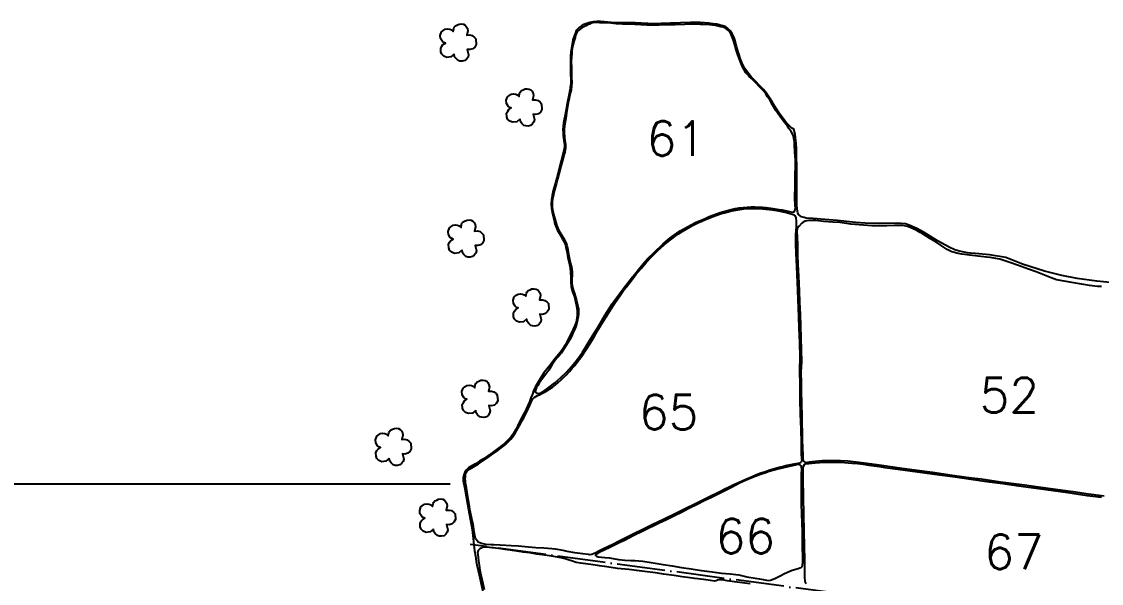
# Model space of a CAD drawing. Extents: x 725464 to 749663, y 7823017 to 7831417.
# Drawn here: x 728417 to 730038, y 7825851 to 7826693 of the extents above; entities that cross this region are included whole.
import ezdxf

# ---------------------------------------------------------------- set-up
doc = ezdxf.new("R2010")
doc.units = 0
doc.header["$MEASUREMENT"] = 0
for name, pattern in [('ACAD_ISO04W100', [30, 24, -3, 0, -3]), ('CONTINUO', [0]), ('LIN0', [0])]:
    doc.linetypes.add(name, pattern=pattern)
doc.layers.add('0114000011', color=1, linetype='Continuous', lineweight=25)
for name, color, linetype in [('0114000011052', 5, 'Continuous'), ('0114000011061', 5, 'Continuous'), ('0114000011065', 5, 'Continuous'), ('0114000011066', 5, 'Continuous'), ('0114000011067', 5, 'Continuous'), ('0114000011070', 5, 'Continuous'), ('MALHA', 8, 'LIN0'), ('REDE_DE_LUZ', 6, 'Continuous'), ('SIMBOLO ARVORE', 118, 'Continuous'), ('TEXTO_NUN_TAL', 7, 'Continuous')]:
    doc.layers.add(name, color=color, linetype=linetype)
doc.styles.add('SIMPLEX', font='simplex', dxfattribs={"height": 0.2})

msp = doc.modelspace()

# ---------------------------------------------------------------- linework, layer by layer
at = {"layer": '0114000011'}
msp.add_lwpolyline([(730060.9, 7826301.2), (730031, 7826303.8), (730001.6, 7826308), (729978.4, 7826312.7), (729952.3, 7826319.2), (729919.6, 7826329.6), (729894.3, 7826339.4), (729869.8, 7826343.4), (729848.3, 7826345.5), (729841.3, 7826346), (729836.8, 7826346.6), (729829.4, 7826348.2), (729822.7, 7826349.7), (729818.1, 7826351.1), (729809.5, 7826354.8), (729791.9, 7826364.5), (729771.7, 7826377), (729761, 7826383.2), (729749.6, 7826388.2), (729743.6, 7826389.8), (729737.4, 7826390.6), (729731.1, 7826390.8), (729705, 7826390.5), (729683.2, 7826391.2), (729669, 7826391.9), (729655.1, 7826393.3), (729641.7, 7826395), (729622.6, 7826396.7), (729605.4, 7826398), (729594.5, 7826398.6), (729591.5, 7826399.6), (729587.8, 7826400.7), (729583.2, 7826403.9), (729582.2, 7826406.4), (729581.1, 7826411.9), (729580.7, 7826418.5), (729580.8, 7826433.1), (729580.9, 7826439.1), (729580.7, 7826451.3), (729580.5, 7826460.7), (729580.5, 7826472.2), (729580.6, 7826476.7), (729580.5, 7826481.2), (729580.5, 7826481.2), (729580.5, 7826481.2), (729580.4, 7826485.4), (729580.4, 7826493.1), (729580.4, 7826497.5), (729580.2, 7826502.1), (729579.7, 7826511.2), (729579.4, 7826514.9), (729578.3, 7826524.7), (729576.3, 7826532.1), (729573.2, 7826533.5), (729570.6, 7826535.9), (729567.1, 7826539.6), (729563.1, 7826544.2), (729555, 7826554.7), (729547.5, 7826566.1), (729541, 7826577.3), (729537.7, 7826582), (729534.5, 7826586.7), (729530.7, 7826591.4), (729526.4, 7826595.9), (729517, 7826605.8), (729512.4, 7826610.6), (729508.7, 7826615), (729505.6, 7826618.9), (729502.9, 7826623.1), (729500.4, 7826627.5), (729498.1, 7826631.9), (729496.3, 7826636.9), (729493.2, 7826646.6), (729490.4, 7826656.4), (729487.5, 7826666.7), (729485.6, 7826671.8), (729483.2, 7826676.4), (729480.4, 7826680.3), (729477.3, 7826683.3), (729474, 7826685.4), (729469.9, 7826687.1), (729465.5, 7826688.3), (729460.6, 7826689.4), (729454.9, 7826690.3), (729448.8, 7826691.2), (729442.2, 7826691.8), (729435.4, 7826692.1), (729421.2, 7826692.1), (729406, 7826691.7), (729390.9, 7826691), (729376.9, 7826690.4), (729370.2, 7826690.2), (729357.2, 7826690.5), (729338, 7826691.4), (729319.2, 7826691.5), (729302.1, 7826692.3), (729285.8, 7826693.4), (729280.5, 7826693.4), (729275.2, 7826693.2), (729270.1, 7826692.2), (729265.3, 7826690.8), (729261.1, 7826689.2), (729257.4, 7826687.3), (729254, 7826684.6), (729249.7, 7826680.1), (729248.4, 7826676.8), (729246.3, 7826671.8), (729244.6, 7826666.1), (729243.4, 7826660), (729242.3, 7826654), (729241.4, 7826648.1), (729241, 7826642.3), (729240.9, 7826631.5), (729240.8, 7826622.7), (729240.9, 7826614.4), (729241.3, 7826607), (729241.6, 7826600.9), (729240.7, 7826594.8), (729240, 7826590.6), (729239.1, 7826585.1), (729236.5, 7826573.3), (729234.3, 7826561.6), (729232.4, 7826551.1), (729231.5, 7826546.4), (729230.6, 7826541.5), (729229.9, 7826536.5), (729229.7, 7826531.6), (729229.8, 7826527), (729230.2, 7826522.8), (729231.1, 7826515.3), (729232.1, 7826509.4), (729232.1, 7826506.4), (729231.7, 7826502.7), (729230.6, 7826498.5), (729228.3, 7826489.9), (729226, 7826481.1), (729223.3, 7826471), (729220.4, 7826459.1), (729217.1, 7826446.6), (729215.2, 7826439.8), (729213.3, 7826432.6), (729212.3, 7826425.8), (729212, 7826419.3), (729212.4, 7826413), (729213.3, 7826406.9), (729214.8, 7826401), (729216.3, 7826395.5), (729217.7, 7826390.1), (729219.4, 7826385), (729221.4, 7826380.1), (729223.9, 7826375.8), (729229.2, 7826367.2), (729231.5, 7826362.8), (729233.3, 7826358.1), (729234.6, 7826352.7), (729235.8, 7826346.4), (729237.1, 7826339.2), (729238.9, 7826331.6), (729240.3, 7826324.2), (729241.2, 7826317.2), (729241.6, 7826310.6), (729241.5, 7826303.2), (729242.2, 7826295.4), (729244.2, 7826287.8), (729246.8, 7826280.7), (729248.7, 7826273.7), (729249.8, 7826266.4), (729250.8, 7826259.6), (729250.9, 7826253.6), (729250.4, 7826248), (729249.3, 7826242.6), (729247.4, 7826237.3), (729244.8, 7826231.8), (729242, 7826226), (729239.1, 7826219.9), (729236.1, 7826214), (729232.8, 7826208.2), (729229.4, 7826202.7), (729225.9, 7826197.4), (729218, 7826187.9), (729209.8, 7826177.5), (729201.2, 7826166.5), (729194.1, 7826155.2), (729191.1, 7826149.8), (729188, 7826144.8), (729185.7, 7826139.6), (729183.8, 7826134.4), (729181.7, 7826128.9), (729179.5, 7826123.2), (729174.5, 7826112.1), (729171.7, 7826106.4), (729168.3, 7826100.4), (729165.1, 7826094), (729162, 7826087.6), (729158.9, 7826081.3), (729155.4, 7826075.3), (729151.4, 7826069.8), (729146.6, 7826064.9), (729141.3, 7826060.2), (729135.5, 7826055.7), (729129.4, 7826051.2), (729123.3, 7826046.5), (729116.9, 7826041.8), (729110.5, 7826037.6), (729104.4, 7826033.8), (729098.6, 7826030.2), (729092.7, 7826026.8), (729088.1, 7826023.8), (729084.7, 7826020.9), (729082.2, 7826017.4), (729080.7, 7826013.3), (729080.1, 7826009), (729080.1, 7826004.5), (729082.2, 7825992.2), (729086.3, 7825969.5), (729089, 7825955.2), (729093.5, 7825931.4), (729097.1, 7825899.3), (729098.3, 7825891.6), (729098.8, 7825887.7), (729099.5, 7825883.6), (729100.8, 7825876.1), (729102.3, 7825870), (729104.8, 7825858.8), (729109.9, 7825835.9)], dxfattribs=at)
at = {"layer": '0114000011052'}
msp.add_lwpolyline([(730038.1, 7826296.1), (730032.1, 7826296.2), (730020.1, 7826297.4), (730008.1, 7826299.5), (729996.6, 7826301.6), (729970.7, 7826305.8), (729962.4, 7826309), (729945, 7826316.1), (729939.8, 7826317.9), (729928.7, 7826322), (729911.8, 7826328.2), (729900.6, 7826332.1), (729885.4, 7826337.2), (729870.9, 7826339.3), (729865.3, 7826340), (729852.9, 7826341.5), (729840.2, 7826343.1), (729828.2, 7826344.7), (729823, 7826345.6), (729813.6, 7826348.1), (729806.3, 7826351.6), (729797.4, 7826357.5), (729789.2, 7826362.9), (729779.9, 7826368.6), (729770.5, 7826374.6), (729765.7, 7826377.2), (729761, 7826379.9), (729751.7, 7826384.2), (729747.1, 7826385.9), (729742.5, 7826386.9), (729737.7, 7826387.5), (729727.2, 7826387.7), (729715.8, 7826387.2), (729699, 7826386.8), (729693.1, 7826387), (729680.8, 7826387.9), (729661.8, 7826389.3), (729645.3, 7826391.9), (729635, 7826392.5), (729621.2, 7826393.3), (729609.1, 7826395), (729598.6, 7826394.9), (729595.7, 7826394.6), (729593, 7826393.9), (729590.4, 7826392.7), (729588, 7826391), (729584.2, 7826386.7), (729581.4, 7826382.8), (729580.9, 7826378.7), (729581.2, 7826369.9), (729581.5, 7826359), (729581.9, 7826343.3), (729582.4, 7826329.2), (729583.2, 7826311.6), (729584.1, 7826289.1), (729584.9, 7826272.3), (729585.5, 7826254.2), (729586.1, 7826236.8), (729586.9, 7826218.8), (729587.2, 7826201.1), (729587.6, 7826182.8), (729586.8, 7826167.9), (729587, 7826150.8), (729587.2, 7826139.3), (729587.7, 7826120.7), (729588.3, 7826101.7), (729588.3, 7826091.5), (729588.5, 7826076.3), (729588.9, 7826065.8), (729589.4, 7826054.2), (729589.7, 7826043.1), (729589.8, 7826038), (729590, 7826034.5), (729592.5, 7826032.5), (729594.3, 7826032.2), (729599.6, 7826032.9), (729604.2, 7826033.6), (729613.4, 7826034.5), (729618.7, 7826034.9), (729629.6, 7826035), (729635.2, 7826034.9), (729646.4, 7826034.8), (729657.2, 7826034.4), (729673.8, 7826032.7), (729686, 7826031.1), (729704.4, 7826028.5), (729711.2, 7826027.5), (729738.3, 7826023.5), (729769.1, 7826019.3), (729784.4, 7826017.4), (729813.9, 7826013.1), (729828.5, 7826011.2), (729842.9, 7826009.2), (729857.3, 7826007.3), (729886.6, 7826003.2), (729922.5, 7825998.2), (729936.7, 7825996.2), (729957.9, 7825993.2), (729980.2, 7825990.3), (729995.4, 7825988.2), (730018.4, 7825985), (730042, 7825981.7)], dxfattribs=at)
at = {"layer": '0114000011061'}
msp.add_lwpolyline([(729300.1, 7826264.7), (729303.5, 7826270), (729306.9, 7826274.9), (729310.3, 7826279.4), (729317, 7826288.4), (729323.6, 7826297.1), (729327, 7826301.5), (729333.9, 7826310.3), (729337.5, 7826314.7), (729345, 7826323.9), (729352.9, 7826333.3), (729357.1, 7826337.8), (729366.1, 7826346.7), (729370.7, 7826351.2), (729375.5, 7826355.7), (729380.3, 7826360.1), (729390.3, 7826368.4), (729395.4, 7826372.3), (729400.6, 7826375.9), (729405.8, 7826379.3), (729411.1, 7826382.6), (729416.4, 7826385.7), (729421.9, 7826388.7), (729427.4, 7826391.4), (729433, 7826393.9), (729438.5, 7826396.2), (729443.9, 7826398.5), (729449.2, 7826400.8), (729454.6, 7826402.9), (729460, 7826405), (729465.5, 7826406.8), (729471.1, 7826408.6), (729476.7, 7826410.2), (729482.4, 7826411.7), (729488.2, 7826412.9), (729494, 7826413.8), (729500, 7826414.5), (729506, 7826414.9), (729512, 7826415.3), (729517.9, 7826415.3), (729523.6, 7826415.2), (729529.2, 7826414.8), (729534.7, 7826414.4), (729545, 7826413.2), (729554.4, 7826411.7), (729558.8, 7826411), (729569.9, 7826408.4), (729571.9, 7826407.8), (729574.5, 7826407.6), (729575.8, 7826408), (729577, 7826408.7), (729577.9, 7826410), (729578.4, 7826411.9), (729578.5, 7826414.1), (729578.4, 7826416.6), (729578.2, 7826419.6), (729577.8, 7826426.9), (729577.9, 7826434.5), (729578, 7826441.8), (729578.1, 7826454.6), (729578.3, 7826464.7), (729578.9, 7826475.3), (729578.7, 7826486.5), (729577.9, 7826497.4), (729577.2, 7826508.4), (729577.1, 7826513.6), (729576.4, 7826517.8), (729575.5, 7826521.5), (729574.2, 7826525.1), (729572.1, 7826528.8), (729569.4, 7826532.6), (729566.6, 7826536.5), (729560.7, 7826544.1), (729555, 7826551.5), (729549.1, 7826559.9), (729544, 7826568.8), (729539.5, 7826576.9), (729536.9, 7826580.8), (729534.2, 7826584.9), (729531.2, 7826588.9), (729527.6, 7826592.8), (729523.8, 7826596.6), (729520, 7826600.5), (729516.2, 7826604.4), (729512.5, 7826608), (729509.1, 7826611.3), (729506.5, 7826614), (729504.4, 7826616.5), (729502.5, 7826619.2), (729501, 7826622), (729499.7, 7826624.8), (729498.2, 7826627.9), (729495, 7826635.7), (729492.1, 7826643.7), (729489.7, 7826651), (729487.6, 7826658.4), (729485.3, 7826666.7), (729482.2, 7826674.2), (729480.5, 7826677.2), (729478.5, 7826679.6), (729476.2, 7826681.8), (729473.5, 7826683.6), (729470.2, 7826684.9), (729466.7, 7826685.8), (729462.9, 7826686.8), (729458.8, 7826687.6), (729454.3, 7826688.2), (729449.5, 7826688.6), (729440, 7826689.1), (729435.6, 7826689.3), (729431.1, 7826689.6), (729421.8, 7826689.7), (729412.5, 7826689.2), (729398.2, 7826688.7), (729388.6, 7826688.4), (729374, 7826688), (729364.8, 7826688), (729360.2, 7826688.1), (729355.7, 7826688.2), (729346.5, 7826688.7), (729337.6, 7826689.2), (729328.6, 7826689.4), (729318.9, 7826689.7), (729309.5, 7826690.2), (729301.4, 7826690.9), (729292.9, 7826691.5), (729288.7, 7826691.6), (729284.6, 7826691.8), (729280.9, 7826691.9), (729277.5, 7826691.9), (729274.6, 7826691.6), (729272, 7826690.9), (729269.5, 7826689.7), (729266.7, 7826688.4), (729264, 7826686.9), (729261, 7826685.4), (729258.1, 7826683.9), (729255.4, 7826682.3), (729253, 7826680.3), (729251.1, 7826677.9), (729249.7, 7826675.3), (729248.7, 7826672.5), (729247.9, 7826669.4), (729246.2, 7826663.5), (729244.4, 7826656.9), (729243.7, 7826653.1), (729243.2, 7826649), (729242.8, 7826644.9), (729242.5, 7826640.8), (729242.2, 7826632.8), (729242.3, 7826625.2), (729242.5, 7826617.6), (729242.7, 7826609.6), (729242.8, 7826602.3), (729242.6, 7826596.5), (729241.8, 7826590.7), (729241.2, 7826587.6), (729239.7, 7826581.3), (729238.9, 7826578.1), (729238.1, 7826574.4), (729236.6, 7826565.8), (729235.2, 7826556.8), (729233.8, 7826548.1), (729232.4, 7826540), (729232, 7826536.2), (729231.7, 7826532.6), (729231.6, 7826529.2), (729231.6, 7826525.8), (729231.8, 7826522.3), (729232.1, 7826518.9), (729232.5, 7826515.7), (729233.1, 7826512.7), (729233.6, 7826509.8), (729233.7, 7826506.8), (729233.5, 7826503.9), (729233, 7826500.8), (729232.3, 7826497.6), (729231.4, 7826494.4), (729229.1, 7826484.9), (729226.6, 7826476.1), (729224.1, 7826466.7), (729221.6, 7826456.9), (729219.8, 7826451), (729218.1, 7826444.3), (729216.2, 7826437.1), (729215.3, 7826433.5), (729214.6, 7826429.9), (729214, 7826426.3), (729213.6, 7826422.7), (729213.5, 7826418.9), (729213.7, 7826415.1), (729214.2, 7826411.3), (729214.8, 7826407.7), (729215.5, 7826404.3), (729216.5, 7826400.8), (729217.4, 7826397.3), (729218.3, 7826393.8), (729220.4, 7826386.9), (729221.8, 7826383.7), (729225.1, 7826377.7), (729230.2, 7826369.3), (729233.1, 7826364), (729234.3, 7826361.2), (729235.3, 7826358.1), (729236.8, 7826351.4), (729237.6, 7826347.6), (729239, 7826339.4), (729240.7, 7826331.9), (729242.5, 7826325.3), (729243.1, 7826321.8), (729243.5, 7826318.1), (729243.5, 7826314.2), (729243.1, 7826305.9), (729243.2, 7826301.6), (729243.6, 7826297.3), (729244.4, 7826293.2), (729245.5, 7826289.3), (729246.9, 7826285.7), (729249.2, 7826278.4), (729249.9, 7826274.9), (729251.5, 7826268.8), (729252.2, 7826265.7), (729252.8, 7826262.3), (729253.1, 7826258.5), (729253, 7826254.6), (729252.6, 7826250.4), (729251.7, 7826246), (729250.4, 7826241.2), (729248.8, 7826236.2), (729246.8, 7826231.2), (729244.6, 7826226.1), (729242.4, 7826221.1), (729239.9, 7826216.5), (729237.4, 7826212.3), (729232.6, 7826204.4), (729226.9, 7826195.9), (729223.5, 7826191.7), (729219.7, 7826187.7), (729213.6, 7826179.2), (729208.5, 7826170.6), (729202.6, 7826162.3), (729199.4, 7826158.4), (729196.5, 7826154.6), (729194, 7826151), (729191.9, 7826147.6), (729190.1, 7826144.7), (729188.8, 7826142), (729188.2, 7826138.7), (729189, 7826137.2), (729190.7, 7826136), (729192.7, 7826135.7), (729194.9, 7826136), (729197.3, 7826136.9), (729200.2, 7826138.6), (729203, 7826140.5), (729209.2, 7826144.8), (729217.6, 7826151.4), (729226.4, 7826159.3), (729235, 7826167.6), (729243, 7826176.5), (729247.3, 7826181.9), (729251.4, 7826187.1), (729255.4, 7826192.3), (729258.9, 7826197.6), (729262.4, 7826203.1), (729266.1, 7826209.1), (729270, 7826215.4), (729274, 7826221.8), (729281.8, 7826234.7), (729289.4, 7826247.3), (729293.1, 7826253.3), (729300.1, 7826264.7)], close=True, dxfattribs=at)
at = {"layer": '0114000011065'}
msp.add_lwpolyline([(729257.9, 7826191.7), (729264.4, 7826201.5), (729270.8, 7826211.4), (729277.1, 7826221.7), (729283.2, 7826232), (729289.2, 7826242.1), (729295.3, 7826251.9), (729301, 7826261), (729306.5, 7826269.6), (729312.1, 7826277.3), (729316.7, 7826284.1), (729321.8, 7826291.5), (729325, 7826295.6), (729332, 7826304.7), (729339.3, 7826313.9), (729346.9, 7826323.1), (729354.8, 7826332), (729363.2, 7826340.9), (729372, 7826349.8), (729381.5, 7826358.5), (729386.7, 7826362.7), (729397.5, 7826371), (729403, 7826374.9), (729408.7, 7826378.5), (729414.6, 7826382.1), (729420.4, 7826385.4), (729426.3, 7826388.5), (729432.1, 7826391.3), (729437.9, 7826394), (729443.6, 7826396.5), (729454.9, 7826401), (729460.6, 7826403.1), (729466.3, 7826405), (729472, 7826406.7), (729477.8, 7826408.2), (729483.6, 7826409.5), (729489.4, 7826410.6), (729495.2, 7826411.6), (729501, 7826412.4), (729512.4, 7826413.2), (729518, 7826413.2), (729523.5, 7826413), (729534.3, 7826412.1), (729544.3, 7826410.9), (729553.1, 7826409.7), (729560.3, 7826408.2), (729563.3, 7826407.5), (729570.1, 7826405.7), (729573.8, 7826404.4), (729573.8, 7826404.4), (729576.5, 7826403.3), (729577.5, 7826402.3), (729579.3, 7826398.9), (729579.6, 7826394.2), (729579.5, 7826386.1), (729579.2, 7826379.6), (729578.9, 7826374.2), (729578.9, 7826359.8), (729579.4, 7826345.6), (729580.4, 7826325.6), (729581.2, 7826302.3), (729582.4, 7826276.4), (729583.4, 7826250.7), (729583.9, 7826234.2), (729584.6, 7826211.4), (729585, 7826190.5), (729584.9, 7826170.1), (729585.1, 7826148), (729585.4, 7826126.3), (729585.8, 7826105), (729586.6, 7826082.2), (729587.3, 7826061.7), (729587.4, 7826044.7), (729587.9, 7826038.6), (729588, 7826036.2), (729587.8, 7826034.2), (729587.1, 7826032.8), (729586.3, 7826031.9), (729584.7, 7826030.9), (729582.4, 7826030.5), (729576.2, 7826029.6), (729566.4, 7826027.6), (729560.5, 7826026.1), (729554, 7826024.6), (729540.4, 7826020.5), (729533.6, 7826018.2), (729526.8, 7826015.8), (729520.2, 7826013.3), (729513.5, 7826010.6), (729506.7, 7826007.7), (729499.8, 7826004.7), (729493, 7826001.4), (729486.1, 7825998.2), (729479.2, 7825995), (729472.6, 7825991.7), (729466.2, 7825988.4), (729460, 7825985.2), (729453.7, 7825982.2), (729440.8, 7825976), (729427.8, 7825969.6), (729415.3, 7825963.6), (729399.1, 7825955.6), (729381.8, 7825947.1), (729362.8, 7825937.9), (729349.6, 7825931.5), (729336, 7825924.8), (729316, 7825914.9), (729303.3, 7825908.5), (729291.5, 7825902.7), (729286.4, 7825900.3), (729282.4, 7825898.3), (729278.8, 7825896.5), (729275.4, 7825894.9), (729272.9, 7825894.1), (729270.1, 7825893.5), (729268, 7825893.7), (729259.6, 7825894.7), (729247.5, 7825896.4), (729235.8, 7825898.5), (729230.2, 7825899.8), (729218.7, 7825901.9), (729212.8, 7825902.4), (729206.9, 7825902.9), (729200.9, 7825903.3), (729188.9, 7825903.9), (729177.8, 7825904.7), (729162.7, 7825906.2), (729151.8, 7825907.1), (729135.3, 7825907.8), (729125.7, 7825908.3), (729121.7, 7825908.5), (729114.2, 7825909.1), (729107.2, 7825910.6), (729104.7, 7825911.2), (729102.6, 7825912.2), (729101.3, 7825913.8), (729099, 7825916.8), (729098.4, 7825918.6), (729097.5, 7825922.5), (729096.6, 7825927.7), (729095.6, 7825936.1), (729095.1, 7825939.2), (729093.1, 7825947.4), (729090.8, 7825957), (729090, 7825961.6), (729089.2, 7825966), (729087.9, 7825974.2), (729086.2, 7825984), (729084.8, 7825994), (729083.6, 7826001.6), (729083.3, 7826004.7), (729083, 7826008), (729083.2, 7826010.7), (729083.3, 7826013), (729083.6, 7826014.7), (729084.1, 7826016.1), (729084.6, 7826017.2), (729085.3, 7826018.4), (729087, 7826020), (729089.4, 7826021.8), (729095.4, 7826025.4), (729102.7, 7826029.8), (729110.5, 7826034.8), (729118.5, 7826040.4), (729122.4, 7826043.3), (729129.8, 7826048.7), (729136.8, 7826053.9), (729143.3, 7826059), (729149, 7826064.4), (729151.5, 7826067.2), (729153.8, 7826070), (729156, 7826073), (729158.1, 7826076.2), (729160, 7826079.5), (729161.9, 7826083.1), (729163.8, 7826086.6), (729165.7, 7826090.1), (729167.6, 7826093.6), (729171.2, 7826100.2), (729177.8, 7826113.3), (729180.3, 7826118.8), (729184, 7826127), (729186.3, 7826129.4), (729188.9, 7826130.9), (729191.7, 7826132.3), (729194.4, 7826133.6), (729197.1, 7826134.9), (729203, 7826138), (729210, 7826142.5), (729214.1, 7826145.2), (729218.3, 7826148.4), (729222.6, 7826152), (729226.9, 7826155.9), (729231.2, 7826159.9), (729235.4, 7826164.2), (729239.6, 7826168.7), (729243.6, 7826173.3), (729247.5, 7826177.7), (729251.1, 7826182.3), (729254.6, 7826186.9), (729257.9, 7826191.7)], close=True, dxfattribs=at)
at = {"layer": '0114000011066'}
msp.add_lwpolyline([(729349.7, 7825883.8), (729362.1, 7825882.1), (729380, 7825878.9), (729393.6, 7825876.7), (729407.5, 7825874.2), (729422.1, 7825872.3), (729437.8, 7825870.1), (729445.7, 7825869), (729453.6, 7825867.9), (729467.8, 7825865.8), (729480.7, 7825864.8), (729493.9, 7825863.3), (729505.8, 7825860.5), (729518.4, 7825858.2), (729524.6, 7825857.2), (729530.3, 7825856.2), (729535, 7825855.3), (729538.4, 7825855.1), (729541.1, 7825855.5), (729547.6, 7825857.9), (729552.7, 7825860.3), (729555.8, 7825861.9), (729562.4, 7825865.4), (729570.3, 7825868.9), (729573.9, 7825870.4), (729582.5, 7825873), (729585.2, 7825873.7), (729587.1, 7825874.5), (729588.6, 7825875.8), (729589.3, 7825877.7), (729589.5, 7825882.5), (729589.5, 7825891.8), (729589.2, 7825903.9), (729589.1, 7825915.6), (729589.1, 7825927.7), (729588.8, 7825941.4), (729588.4, 7825955), (729587.9, 7825970.4), (729587.8, 7825986.5), (729587.6, 7826001.5), (729587.7, 7826014.9), (729588, 7826021.8), (729587.6, 7826025.7), (729586.9, 7826027), (729585.9, 7826028.1), (729584.7, 7826028.7), (729582.8, 7826029), (729580.1, 7826028.6), (729576.2, 7826027.7), (729567, 7826025.5), (729552.1, 7826022), (729539.2, 7826018.4), (729532.6, 7826016.2), (729526.1, 7826013.9), (729519.7, 7826011.4), (729513.4, 7826008.9), (729507.3, 7826006.3), (729495.8, 7826001.2), (729490.4, 7825998.5), (729479.8, 7825993), (729463.8, 7825984.9), (729452.5, 7825979.6), (729441.8, 7825974.3), (729430.9, 7825969.1), (729418.6, 7825962.7), (729406.4, 7825956.6), (729398.9, 7825952.9), (729384.9, 7825946.1), (729374.1, 7825940.7), (729349.6, 7825929), (729336.1, 7825922.3), (729322.1, 7825915.1), (729315.1, 7825911.7), (729302, 7825905.5), (729290.6, 7825900), (729286.2, 7825897.9), (729283.1, 7825896.3), (729280.1, 7825894.6), (729279.5, 7825893.8), (729278.5, 7825892.3), (729280.2, 7825891.2), (729282.5, 7825890.5), (729292.5, 7825889.5), (729299.7, 7825888.7), (729313, 7825886.4), (729322.4, 7825885.6), (729331.8, 7825885), (729337.4, 7825884.7), (729343.5, 7825884.4)], close=True, dxfattribs=at)
at = {"layer": '0114000011067'}
msp.add_lwpolyline([(729594.6, 7825850.1), (729593.7, 7825851.6), (729593.2, 7825854.3), (729592.8, 7825859.2), (729592.7, 7825863.7), (729592.6, 7825875.4), (729592.5, 7825888.4), (729592, 7825904.6), (729591.5, 7825929.7), (729591.3, 7825952.5), (729590.8, 7825981), (729590.2, 7826006.8), (729590.1, 7826023.8), (729590.5, 7826026.4), (729592.1, 7826028.9), (729593.6, 7826029.8), (729598.8, 7826030.7), (729608.1, 7826031.7), (729621.1, 7826032.5), (729628.9, 7826032.7), (729646.2, 7826032.5), (729663.7, 7826031.2), (729672.1, 7826030.3), (729680.4, 7826029.4), (729688.8, 7826028.2), (729697, 7826027), (729705, 7826025.9), (729712.8, 7826024.7), (729728.3, 7826022.7), (729750.8, 7826019.5), (729772.7, 7826016.5), (729794.9, 7826013.4), (729818.4, 7826010.3), (729842.1, 7826006.9), (729866, 7826003.5), (729889.9, 7826000.3), (729913.4, 7825996.9), (729943.4, 7825992.9), (729965.4, 7825989.7), (729987.6, 7825986.7), (730016.7, 7825982.6), (730038, 7825980)], dxfattribs=at)
at = {"layer": '0114000011070'}
msp.add_lwpolyline([(729510.8, 7825850), (729487, 7825853), (729476.4, 7825854.6), (729468.5, 7825855.8), (729466.1, 7825856), (729464.8, 7825856), (729463.6, 7825855.7), (729461.9, 7825855.2), (729459.7, 7825854.6), (729457.1, 7825854.1), (729454.2, 7825854.3), (729450.9, 7825854.7), (729440.6, 7825856.2), (729427.4, 7825857.8), (729420.6, 7825858.7), (729408.8, 7825860.5), (729396.8, 7825862.2), (729380.7, 7825864.5), (729368.4, 7825866.3), (729352, 7825868.6), (729339.9, 7825870), (729328.8, 7825871.4), (729311.6, 7825873), (729295.5, 7825875.4), (729284.6, 7825876.9), (729274.9, 7825878.3), (729264.2, 7825879.9), (729256, 7825880.9), (729249.7, 7825882.1), (729244.1, 7825883.7), (729238.8, 7825885.6), (729232.9, 7825887.4), (729227.1, 7825888.7), (729223.8, 7825889.6), (729215.8, 7825890.8), (729206.1, 7825892.6), (729190.4, 7825894.6), (729180.2, 7825896.3), (729169.7, 7825897.5), (729153.8, 7825899.7), (729143.1, 7825901.3), (729132.8, 7825902.9), (729119.5, 7825904.5), (729115.9, 7825904.8), (729112.7, 7825904.9), (729108.6, 7825904.3), (729106.8, 7825903.6), (729105.1, 7825902.4), (729102.6, 7825899.8), (729101.4, 7825897.1), (729101.7, 7825894.1), (729102.9, 7825884.2), (729103.7, 7825878.4), (729105, 7825870.6), (729106.4, 7825863.2), (729108.5, 7825854.7), (729111.5, 7825841.5)], dxfattribs=at)
at = {"layer": 'MALHA', "color": 8}
msp.add_line((725864.3, 7826000), (729060.6, 7826000), dxfattribs=at)
at = {"layer": 'REDE_DE_LUZ', "linetype": 'ACAD_ISO04W100', "ltscale": 3, "flags": 128}
msp.add_lwpolyline([(731434.6, 7825581.2), (731329.2, 7825594.9), (731303.5, 7825598.5), (730694.3, 7825689.3), (729969.3, 7825791.7), (729090.5, 7825909.1)], dxfattribs=at)
at = {"layer": 'SIMBOLO ARVORE', "linetype": 'CONTINUO'}
for points in [[(729066.3, 7826644.6, 0), (729061.4, 7826640.5, 0), (729055.3, 7826639.8, 0), (729050.9, 7826641.5, 0), (729047.8, 7826644.5, 0), (729046.5, 7826648, 0), (729046.2, 7826653.2, 0), (729047.9, 7826656.5, 0), (729049.6, 7826658.9, 0), (729053.2, 7826661.3, 0), (729050.9, 7826662, 0), (729048.7, 7826663.8, 0), (729046.1, 7826667.9, 0), (729045.6, 7826672.8, 0), (729047.5, 7826677.9, 0), (729049.5, 7826679.8, 0), (729053.1, 7826682, 0), (729056.9, 7826682.5, 0), (729059.9, 7826682, 0), (729062.3, 7826680.9, 0), (729064.9, 7826678.6, 0), (729065.7, 7826683.1, 0), (729066.4, 7826684.9, 0), (729068.3, 7826687.3, 0), (729071.3, 7826688.4, 0), (729074.1, 7826689.7, 0), (729077.3, 7826690, 0), (729080.3, 7826689.5, 0), (729082.8, 7826688.2, 0), (729084.6, 7826686.3, 0), (729086.2, 7826683.1, 0), (729086.9, 7826679.6, 0), (729085.4, 7826673.3, 0), (729089.8, 7826673.4, 0), (729093.4, 7826672.5, 0), (729096.9, 7826669.8, 0), (729098.8, 7826667.6, 0), (729099.3, 7826659, 0), (729097.2, 7826655.1, 0), (729094.3, 7826652.6, 0), (729089.9, 7826651.4, 0), (729086, 7826651.7, 0), (729088.1, 7826643.7, 0), (729087.2, 7826640.2, 0), (729084.8, 7826636.9, 0), (729082.3, 7826634.9, 0), (729078.6, 7826634, 0), (729075, 7826634.2, 0), (729072.3, 7826635, 0), (729069.2, 7826638, 0), (729067.1, 7826640.8, 0), (729066.4, 7826645, 0)], [(729165.1, 7826547.3, 0), (729160.3, 7826543.2, 0), (729154.1, 7826542.5, 0), (729149.8, 7826544.2, 0), (729146.6, 7826547.2, 0), (729145.4, 7826550.7, 0), (729145, 7826555.9, 0), (729146.7, 7826559.2, 0), (729148.5, 7826561.6, 0), (729152, 7826564, 0), (729149.7, 7826564.7, 0), (729147.5, 7826566.5, 0), (729144.9, 7826570.6, 0), (729144.4, 7826575.5, 0), (729146.3, 7826580.6, 0), (729148.3, 7826582.5, 0), (729151.9, 7826584.7, 0), (729155.7, 7826585.2, 0), (729158.7, 7826584.8, 0), (729161.1, 7826583.6, 0), (729163.8, 7826581.3, 0), (729164.5, 7826585.8, 0), (729165.2, 7826587.6, 0), (729167.2, 7826590.1, 0), (729170.1, 7826591.1, 0), (729172.9, 7826592.4, 0), (729176.1, 7826592.7, 0), (729179.2, 7826592.2, 0), (729181.6, 7826590.9, 0), (729183.5, 7826589, 0), (729185.1, 7826585.8, 0), (729185.7, 7826582.3, 0), (729184.2, 7826576, 0), (729188.6, 7826576.1, 0), (729192.3, 7826575.2, 0), (729195.7, 7826572.5, 0), (729197.6, 7826570.3, 0), (729198.1, 7826561.7, 0), (729196, 7826557.8, 0), (729193.2, 7826555.3, 0), (729188.7, 7826554.1, 0), (729184.9, 7826554.4, 0), (729186.9, 7826546.4, 0), (729186, 7826542.9, 0), (729183.7, 7826539.7, 0), (729181.1, 7826537.6, 0), (729177.5, 7826536.7, 0), (729173.8, 7826536.9, 0), (729171.1, 7826537.7, 0), (729168, 7826540.8, 0), (729165.9, 7826543.5, 0), (729165.3, 7826547.7, 0)], [(729078, 7826350.5, 0), (729073.2, 7826346.4, 0), (729067, 7826345.7, 0), (729062.7, 7826347.4, 0), (729059.6, 7826350.4, 0), (729058.3, 7826353.9, 0), (729057.9, 7826359.1, 0), (729059.6, 7826362.4, 0), (729061.4, 7826364.8, 0), (729064.9, 7826367.2, 0), (729062.7, 7826367.9, 0), (729060.4, 7826369.7, 0), (729057.8, 7826373.8, 0), (729057.3, 7826378.7, 0), (729059.2, 7826383.8, 0), (729061.2, 7826385.7, 0), (729064.8, 7826387.9, 0), (729068.6, 7826388.4, 0), (729071.6, 7826387.9, 0), (729074, 7826386.8, 0), (729076.7, 7826384.5, 0), (729077.4, 7826389, 0), (729078.1, 7826390.8, 0), (729080.1, 7826393.2, 0), (729083, 7826394.3, 0), (729085.8, 7826395.6, 0), (729089.1, 7826395.9, 0), (729092.1, 7826395.4, 0), (729094.5, 7826394.1, 0), (729096.4, 7826392.2, 0), (729098, 7826389, 0), (729098.6, 7826385.5, 0), (729097.1, 7826379.2, 0), (729101.5, 7826379.3, 0), (729105.2, 7826378.4, 0), (729108.6, 7826375.7, 0), (729110.5, 7826373.5, 0), (729111, 7826364.9, 0), (729108.9, 7826361, 0), (729106.1, 7826358.5, 0), (729101.7, 7826357.3, 0), (729097.8, 7826357.6, 0), (729099.8, 7826349.6, 0), (729098.9, 7826346.1, 0), (729096.6, 7826342.8, 0), (729094, 7826340.8, 0), (729090.4, 7826339.9, 0), (729086.7, 7826340.1, 0), (729084, 7826340.9, 0), (729080.9, 7826343.9, 0), (729078.8, 7826346.7, 0), (729078.2, 7826350.9, 0)], [(729175.4, 7826247.3, 0), (729170.5, 7826243.2, 0), (729164.4, 7826242.5, 0), (729160, 7826244.2, 0), (729156.9, 7826247.2, 0), (729155.6, 7826250.7, 0), (729155.3, 7826255.9, 0), (729157, 7826259.2, 0), (729158.7, 7826261.6, 0), (729162.3, 7826264, 0), (729160, 7826264.7, 0), (729157.8, 7826266.5, 0), (729155.2, 7826270.6, 0), (729154.7, 7826275.5, 0), (729156.6, 7826280.6, 0), (729158.6, 7826282.5, 0), (729162.2, 7826284.7, 0), (729166, 7826285.2, 0), (729169, 7826284.7, 0), (729171.4, 7826283.6, 0), (729174, 7826281.3, 0), (729174.8, 7826285.8, 0), (729175.5, 7826287.6, 0), (729177.4, 7826290, 0), (729180.4, 7826291.1, 0), (729183.2, 7826292.4, 0), (729186.4, 7826292.7, 0), (729189.4, 7826292.2, 0), (729191.9, 7826290.9, 0), (729193.7, 7826289, 0), (729195.3, 7826285.8, 0), (729196, 7826282.3, 0), (729194.5, 7826276, 0), (729198.9, 7826276.1, 0), (729202.5, 7826275.2, 0), (729206, 7826272.5, 0), (729207.9, 7826270.3, 0), (729208.4, 7826261.7, 0), (729206.2, 7826257.8, 0), (729203.4, 7826255.3, 0), (729199, 7826254.1, 0), (729195.1, 7826254.4, 0), (729197.2, 7826246.4, 0), (729196.3, 7826242.9, 0), (729193.9, 7826239.6, 0), (729191.4, 7826237.6, 0), (729187.7, 7826236.7, 0), (729184.1, 7826236.9, 0), (729181.4, 7826237.7, 0), (729178.3, 7826240.7, 0), (729176.2, 7826243.5, 0), (729175.5, 7826247.7, 0)], [(729098.7, 7826110.2, 0), (729093.8, 7826106.1, 0), (729087.7, 7826105.4, 0), (729083.3, 7826107.1, 0), (729080.2, 7826110.1, 0), (729078.9, 7826113.6, 0), (729078.6, 7826118.8, 0), (729080.3, 7826122.1, 0), (729082, 7826124.5, 0), (729085.6, 7826126.9, 0), (729083.3, 7826127.6, 0), (729081.1, 7826129.4, 0), (729078.5, 7826133.5, 0), (729078, 7826138.4, 0), (729079.9, 7826143.5, 0), (729081.9, 7826145.4, 0), (729085.5, 7826147.6, 0), (729089.3, 7826148.1, 0), (729092.3, 7826147.6, 0), (729094.7, 7826146.5, 0), (729097.3, 7826144.2, 0), (729098.1, 7826148.7, 0), (729098.8, 7826150.5, 0), (729100.7, 7826152.9, 0), (729103.6, 7826154, 0), (729106.5, 7826155.3, 0), (729109.7, 7826155.6, 0), (729112.7, 7826155.1, 0), (729115.2, 7826153.8, 0), (729117, 7826151.9, 0), (729118.6, 7826148.7, 0), (729119.3, 7826145.2, 0), (729117.8, 7826138.9, 0), (729122.2, 7826139, 0), (729125.8, 7826138.1, 0), (729129.2, 7826135.4, 0), (729131.1, 7826133.2, 0), (729131.7, 7826124.6, 0), (729129.5, 7826120.7, 0), (729126.7, 7826118.2, 0), (729122.3, 7826117, 0), (729118.4, 7826117.3, 0), (729120.5, 7826109.3, 0), (729119.6, 7826105.8, 0), (729117.2, 7826102.5, 0), (729114.7, 7826100.5, 0), (729111, 7826099.6, 0), (729107.4, 7826099.8, 0), (729104.7, 7826100.6, 0), (729101.6, 7826103.6, 0), (729099.5, 7826106.4, 0), (729098.8, 7826110.6, 0)], [(728968.9, 7826037.9, 0), (728964, 7826033.9, 0), (728957.9, 7826033.2, 0), (728953.5, 7826034.9, 0), (728950.4, 7826037.9, 0), (728949.1, 7826041.4, 0), (728948.8, 7826046.6, 0), (728950.4, 7826049.8, 0), (728952.2, 7826052.2, 0), (728955.7, 7826054.6, 0), (728953.5, 7826055.4, 0), (728951.3, 7826057.2, 0), (728948.7, 7826061.3, 0), (728948.2, 7826066.2, 0), (728950.1, 7826071.3, 0), (728952.1, 7826073.1, 0), (728955.7, 7826075.3, 0), (728959.5, 7826075.8, 0), (728962.5, 7826075.4, 0), (728964.9, 7826074.3, 0), (728967.5, 7826072, 0), (728968.3, 7826076.4, 0), (728969, 7826078.2, 0), (728970.9, 7826080.7, 0), (728973.8, 7826081.8, 0), (728976.7, 7826083, 0), (728979.9, 7826083.3, 0), (728982.9, 7826082.9, 0), (728985.4, 7826081.6, 0), (728987.2, 7826079.6, 0), (728988.8, 7826076.5, 0), (728989.4, 7826073, 0), (728988, 7826066.7, 0), (728992.4, 7826066.8, 0), (728996, 7826065.9, 0), (728999.4, 7826063.2, 0), (729001.3, 7826061, 0), (729001.8, 7826052.4, 0), (728999.7, 7826048.5, 0), (728996.9, 7826045.9, 0), (728992.5, 7826044.7, 0), (728988.6, 7826045.1, 0), (728990.7, 7826037, 0), (728989.7, 7826033.6, 0), (728987.4, 7826030.3, 0), (728984.8, 7826028.3, 0), (728981.2, 7826027.4, 0), (728977.6, 7826027.6, 0), (728974.9, 7826028.4, 0), (728971.8, 7826031.4, 0), (728969.7, 7826034.2, 0), (728969, 7826038.3, 0)], [(729035.2, 7825931.8, 0), (729030.4, 7825927.7, 0), (729024.3, 7825927, 0), (729019.9, 7825928.7, 0), (729016.8, 7825931.8, 0), (729015.5, 7825935.3, 0), (729015.1, 7825940.4, 0), (729016.8, 7825943.7, 0), (729018.6, 7825946.1, 0), (729022.1, 7825948.5, 0), (729019.9, 7825949.2, 0), (729017.7, 7825951.1, 0), (729015, 7825955.2, 0), (729014.6, 7825960.1, 0), (729016.5, 7825965.2, 0), (729018.4, 7825967, 0), (729022, 7825969.2, 0), (729025.8, 7825969.7, 0), (729028.9, 7825969.3, 0), (729031.3, 7825968.2, 0), (729033.9, 7825965.8, 0), (729034.7, 7825970.3, 0), (729035.3, 7825972.1, 0), (729037.3, 7825974.6, 0), (729040.2, 7825975.6, 0), (729043.1, 7825976.9, 0), (729046.3, 7825977.2, 0), (729049.3, 7825976.8, 0), (729051.8, 7825975.5, 0), (729053.6, 7825973.5, 0), (729055.2, 7825970.3, 0), (729055.8, 7825966.8, 0), (729054.4, 7825960.5, 0), (729058.8, 7825960.6, 0), (729062.4, 7825959.7, 0), (729065.8, 7825957, 0), (729067.7, 7825954.9, 0), (729068.2, 7825946.2, 0), (729066.1, 7825942.4, 0), (729063.3, 7825939.8, 0), (729058.9, 7825938.6, 0), (729055, 7825938.9, 0), (729057.1, 7825930.9, 0), (729056.1, 7825927.5, 0), (729053.8, 7825924.2, 0), (729051.2, 7825922.1, 0), (729047.6, 7825921.2, 0), (729044, 7825921.5, 0), (729041.3, 7825922.2, 0), (729038.1, 7825925.3, 0), (729036, 7825928, 0), (729035.4, 7825932.2, 0)]]:
    msp.add_polyline3d(points, dxfattribs=at)

# ---------------------------------------------------------------- texts
at = {"layer": 'TEXTO_NUN_TAL', "linetype": 'Continuous', "style": 'SIMPLEX'}
for s, p in [('61', (729355.2, 7826492)), ('52', (729855.2, 7826107.2)), ('65', (729343.7, 7826081.7)), ('66', (729458.9, 7825895.5)), ('67', (729862.1, 7825871.8))]:
    msp.add_text(s, height=52, dxfattribs=at).set_placement(p)

doc.saveas('drawing.dxf')
